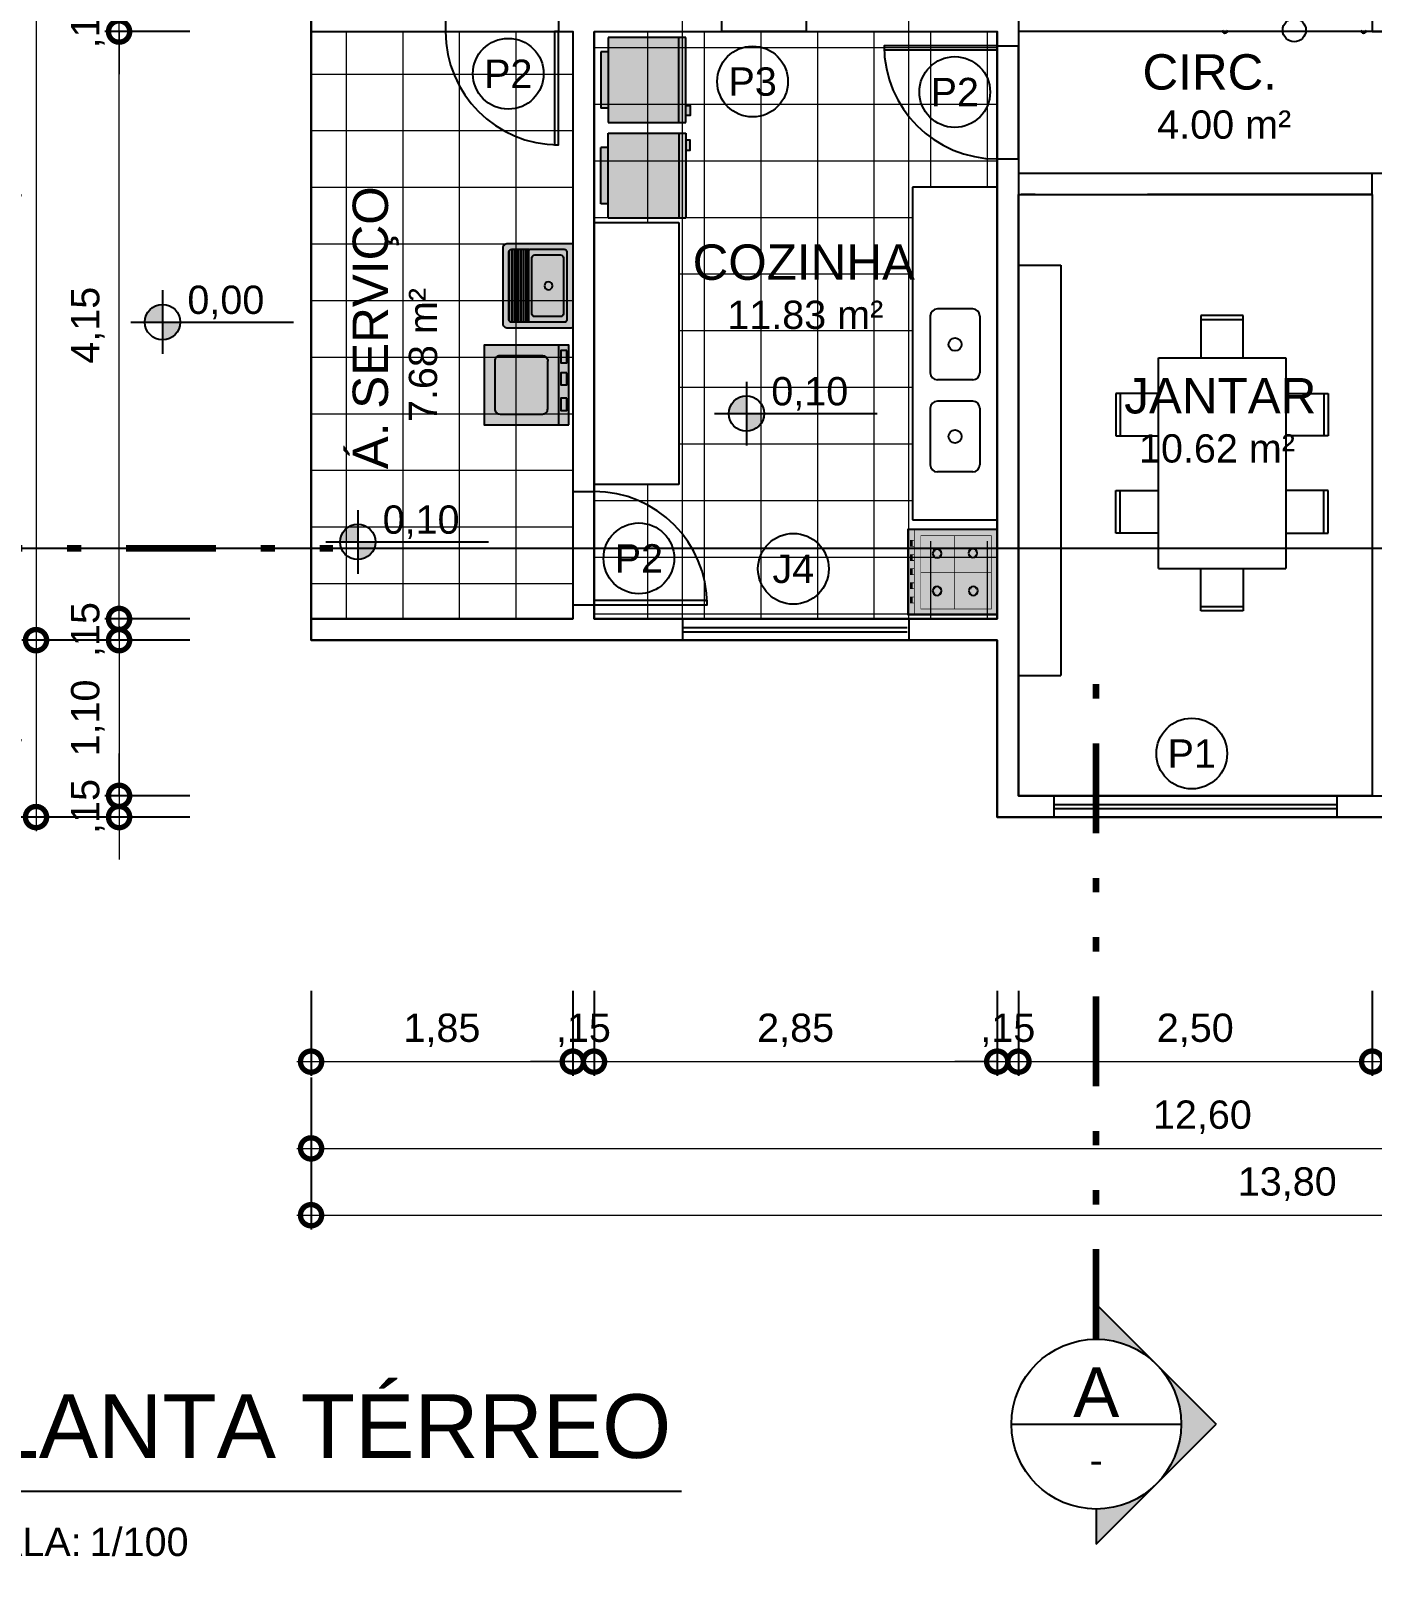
# Model space of a CAD drawing. Header units: metres. Extents: x 47728 to 47950, y 23373 to 23541.
# Drawn here: x 47823.64 to 47833.12, y 23415.6 to 23426.52 of the extents above; entities that cross this region are included whole.
import ezdxf
from ezdxf.enums import TextEntityAlignment as Align

# ---------------------------------------------------------------- set-up
doc = ezdxf.new("R2010")
doc.units = ezdxf.units.M
doc.header["$LTSCALE"] = 0.25
doc.header["$PDMODE"] = 96
doc.linetypes.add('DASHDOT2', pattern=[12.7, 6.35, -3.175, 0, -3.175])
doc.linetypes.add('DIVIDEX2', pattern=[63.5, 25.4, -12.7, 0, -12.7, 0, -12.7])
doc.layers.add('ARQ_0', color=7, linetype='Continuous', true_color=0xff7400, plot=False)
doc.layers.add('ARQ_0_AREAS', color=7, linetype='Continuous', true_color=0x5a1694, plot=False)
for name, color, linetype in [('ARQ_ALV CT', 4, 'Continuous'), ('ARQ_ESQ CT', 30, 'Continuous'), ('ARQ_GRADIL', 2, 'Continuous'), ('ARQ_MOB 01', 1, 'Continuous'), ('ARQ_MOB 02', 2, 'Continuous'), ('ARQ_PISO 01', 1, 'Continuous'), ('ARQ_PROJ SUP', 1, 'DASHDOT2'), ('ARQ_SAN 01', 1, 'Continuous'), ('ARQ_SAN 02', 2, 'Continuous'), ('ARQ_SIMB 01', 1, 'Continuous'), ('ARQ_TXT 01', 1, 'Continuous'), ('SIMB_01', 1, 'Continuous'), ('SIMB_02', 2, 'Continuous'), ('SIMB_PREENCHIMENTO', 253, 'Continuous'), ('SIMB_TXT', 1, 'Continuous')]:
    doc.layers.add(name, color=color, linetype=linetype)
doc.layers.add('ARQ_CINZA 03', color=252, linetype='Continuous', lineweight=9)
doc.layers.add('SIMB_LCT', color=252, linetype='DIVIDEX2', lineweight=100)
doc.layers.add('ARQ_COTA_AZUL', color=5, linetype='Continuous', lineweight=20, true_color=0x0000ff)
doc.styles.add('Annot_2.0mm', font='arial.ttf', dxfattribs={"height": 2})
doc.styles.add('Annot_2.5mm', font='arial.ttf', dxfattribs={"height": 2.5})
doc.styles.add('cota', font='arial.ttf')
doc.styles.add('SIMB', font='arial.ttf')
doc.dimstyles.new('Info 01 - annot', dxfattribs={"dimtxt": 2, "dimasz": 3, "dimexe": 1, "dimexo": 1, "dimgap": 1, "dimtad": 1, "dimzin": 4, "dimtxsty": 'cota', "dimblk": 'DOTSMALL', "dimcen": 2, "dimdle": 1, "dimclrd": 256, "dimclre": 256, "dimclrt": 1, "dimazin": 2, "dimtfac": 0.09, "dimtix": 1, "dimtmove": 2, "dimatfit": 2, "dimfxl": 5, "dimfxlon": 1, "dimtolj": 1, "dimtzin": 4, "dimlwd": -1, "dimarcsym": 1})

# ---------------------------------------------------------------- blocks, each defined once
blk = doc.blocks.new('nivel_PB_A_D')
at = {"layer": 'SIMB_PREENCHIMENTO', "transparency": 33554587}
h = blk.add_hatch(color=256, dxfattribs=at)
h.dxf.hatch_style = 1
h.paths.add_polyline_path([(0, 1.25, 0.414214), (-1.25, 0), (0, 0)])
h.paths.add_polyline_path([(1.25, 0), (0, 0), (0, -1.25, 0.414214)])
at = {"layer": 'SIMB_01'}
for p, q in [((0, 2.25), (0, -2.25)), ((-2.25, 0), (9.25, 0))]:
    blk.add_line(p, q, dxfattribs=at)
blk.add_circle((0, 0), 1.25, dxfattribs=at)
at = {"layer": 'SIMB_TXT', "style": 'SIMB'}
blk.add_attdef('00,00', (1.76, 0.58), '', height=2, dxfattribs=at)
blk = doc.blocks.new('*U31')
at = {"layer": 'SIMB_PREENCHIMENTO', "transparency": 33554587}
h = blk.add_hatch(color=256, dxfattribs=at)
h.dxf.hatch_style = 1
h.paths.add_polyline_path([(0, 8.48), (-4.15, 4.33, -0.401827), (4.15, 4.33)])
h = blk.add_hatch(color=256, dxfattribs=at)
h.dxf.hatch_style = 1
h.paths.add_polyline_path([(-4.33, 4.15), (-8.48, 0), (-6, 0, -0.193399)])
h = blk.add_hatch(color=256, dxfattribs=at)
h.dxf.hatch_style = 1
h.paths.add_polyline_path([(4.33, 4.15, -0.193399), (6, 0), (8.48, 0)])
at = {"layer": 'SIMB_01'}
for p, q in [((-8.48, 0), (0, 8.48)), ((8.48, 0), (0, 8.48)), ((-6, 0), (-8.48, 0)), ((-6, 0), (6, 0)), ((6, 0), (8.48, 0))]:
    blk.add_line(p, q, dxfattribs=at)
blk.add_circle((0, 0), 6, dxfattribs=at)
at = {"layer": 'SIMB_LCT'}
blk.add_line((6, 0), (38.48, 0), dxfattribs=at)
at = {"layer": 'SIMB_TXT', "style": 'SIMB'}
for tag, height, p in [('000', 3.5, (0, 2.25)), ('999', 2, (0, -2.53))]:
    blk.add_attdef(tag, text='', height=height, dxfattribs=at).set_placement(p, align=Align.MIDDLE_CENTER)
blk = doc.blocks.new('*U71')
at = {"layer": 'SIMB_PREENCHIMENTO', "transparency": 33554587}
h = blk.add_hatch(color=256, dxfattribs=at)
h.dxf.hatch_style = 1
h.paths.add_polyline_path([(0, 8.48), (-4.15, 4.33, -0.401827), (4.15, 4.33)])
h = blk.add_hatch(color=256, dxfattribs=at)
h.dxf.hatch_style = 1
h.paths.add_polyline_path([(-4.33, 4.15), (-8.48, 0), (-6, 0, -0.193399)])
h = blk.add_hatch(color=256, dxfattribs=at)
h.dxf.hatch_style = 1
h.paths.add_polyline_path([(4.33, 4.15, -0.193399), (6, 0), (8.48, 0)])
at = {"layer": 'SIMB_01'}
for p, q in [((-8.48, 0), (0, 8.48)), ((8.48, 0), (0, 8.48)), ((0, -6), (0, 6)), ((-6, 0), (-8.48, 0)), ((6, 0), (8.48, 0))]:
    blk.add_line(p, q, dxfattribs=at)
blk.add_circle((0, 0), 6, dxfattribs=at)
at = {"layer": 'SIMB_LCT'}
blk.add_line((-6, 0), (-54.48, 0), dxfattribs=at)
at = {"layer": 'SIMB_TXT', "style": 'SIMB'}
for tag, height, p in [('000', 3.5, (-2.25, 0)), ('999', 2, (2.53, 0))]:
    blk.add_attdef(tag, text='', height=height, rotation=90, dxfattribs=at).set_placement(p, align=Align.MIDDLE_CENTER)
blk = doc.blocks.new('_DotSmall')
at = {"color": 0, "linetype": 'ByBlock', "const_width": 0.5}
blk.add_lwpolyline([(-0.0625, 0, 1), (0.0625, 0, 1)], format="xyb", close=True, dxfattribs=at)
blk = doc.blocks.new('*D373')
at = {"layer": 'ARQ_COTA_AZUL', "transparency": 16777216}
blk.add_line((47824.262, 23422.313), (47824.262, 23421.013), dxfattribs=at)
at = {"layer": 'ARQ_COTA_AZUL', "lineweight": -2, "transparency": 16777216}
for p, q in [((47824.762, 23422.213), (47824.162, 23422.213)), ((47824.762, 23421.113), (47824.162, 23421.113))]:
    blk.add_line(p, q, dxfattribs=at)
at = {"layer": 'Defpoints', "color": 0, "transparency": 16777216}
for p in [(47825.619, 23422.213), (47824.262, 23421.113), (47830.619, 23421.113)]:
    blk.add_point(p, dxfattribs=at)
at = {"layer": 'ARQ_COTA_AZUL', "transparency": 16777216, "xscale": 0.3, "yscale": 0.3, "zscale": 0.3}
for p, rotation in [((47824.262, 23422.213), 90), ((47824.262, 23421.113), 270)]:
    blk.add_blockref('_DotSmall', p, dxfattribs=dict(at, rotation=rotation))
at = {"layer": 'ARQ_COTA_AZUL', "color": 1, "transparency": 16777216, "insert": (47824.041, 23421.663), "char_height": 0.2, "attachment_point": 5, "rotation": 90, "style": 'cota'}
blk.add_mtext('\\A1;1,10', dxfattribs=at)
blk = doc.blocks.new('*D375')
at = {"layer": 'ARQ_COTA_AZUL', "transparency": 16777216}
blk.add_line((47823.675, 23428.763), (47823.675, 23422.113), dxfattribs=at)
at = {"layer": 'ARQ_COTA_AZUL', "lineweight": -2, "transparency": 16777216}
for p, q in [((47824.175, 23428.663), (47823.575, 23428.663)), ((47824.175, 23422.213), (47823.575, 23422.213))]:
    blk.add_line(p, q, dxfattribs=at)
at = {"layer": 'Defpoints', "color": 0, "transparency": 16777216}
for p in [(47825.619, 23428.663), (47823.675, 23422.213), (47830.469, 23422.213)]:
    blk.add_point(p, dxfattribs=at)
at = {"layer": 'ARQ_COTA_AZUL', "transparency": 16777216, "xscale": 0.3, "yscale": 0.3, "zscale": 0.3}
for p, rotation in [((47823.675, 23428.663), 90), ((47823.675, 23422.213), 270)]:
    blk.add_blockref('_DotSmall', p, dxfattribs=dict(at, rotation=rotation))
at = {"layer": 'ARQ_COTA_AZUL', "color": 1, "transparency": 16777216, "insert": (47823.455, 23425.438), "char_height": 0.2, "attachment_point": 5, "rotation": 90, "style": 'cota'}
blk.add_mtext('\\A1;6,45', dxfattribs=at)
blk = doc.blocks.new('*U19')
at = {"layer": 'SIMB_02'}
blk.add_line((6, 0), (63.13, 0), dxfattribs=at)
blk.add_circle((0, 0), 6, dxfattribs=at)
at = {"layer": 'SIMB_TXT', "style": 'SIMB'}
blk.add_text('ESCALA:', height=2, dxfattribs=at).set_placement((8.94, -4.58))
blk.add_attdef('TITULO_DO_DESENHO', text='', height=4.5, dxfattribs=at).set_placement((10.02, 1), align=Align.BOTTOM_LEFT)
blk.add_attdef('NUM', text='', height=4.5, dxfattribs=at).set_placement((0, 0), align=Align.MIDDLE_CENTER)
blk.add_attdef('ESCALA', (21.3, -4.58), '', height=2, dxfattribs=at)
blk = doc.blocks.new('GEL60')
at = {"true_color": 0xffffff}
h = blk.add_hatch(color=7, dxfattribs=at)
h.dxf.hatch_style = 1
h.paths.add_polyline_path([(0.6, 0.55), (0.55, 0.55), (0.55, 0.58), (0.48, 0.58), (0.48, 0.55), (0, 0.55), (0, 0), (0.1, 0), (0.1, -0.05), (0.5, -0.05), (0.5, 0), (0.6, 0)])
at = {"layer": 'ARQ_MOB 02'}
for p, q in [((0, 0.55), (0, 0)), ((0.6, 0.55), (0, 0.55)), ((0.6, 0), (0.6, 0.55)), ((0.6, 0.5), (0, 0.5)), ((0, 0), (0.6, 0)), ((0.1, 0), (0.1, -0.05)), ((0.5, 0), (0.5, -0.05)), ((0.1, -0.05), (0.5, -0.05))]:
    blk.add_line(p, q, dxfattribs=at)
blk.add_lwpolyline([(0.55, 0.55), (0.48, 0.55), (0.48, 0.58), (0.55, 0.58)], close=True, dxfattribs=at)
blk = doc.blocks.new('DUASX60')
blk.add_blockref('GEL60', (0.059, 0.071))
at = {"xscale": -1}
blk.add_blockref('GEL60', (1.335, 0.071), dxfattribs=at)
blk = doc.blocks.new('M6')
for p, q in [((-1.2375, 0), (-1.2375, 0.3)), ((-1.2375, 0.3), (-0.9375, 0.3)), ((-1.2375, 0.27), (-0.9375, 0.27)), ((-0.9375, 0.3), (-0.9375, 0)), ((-0.55, 0.3), (-0.55, 0)), ((-0.25, 0.3), (-0.55, 0.3)), ((-0.25, 0.27), (-0.55, 0.27)), ((-0.25, 0), (-0.25, 0.3)), ((0, 0), (-1.4875, 0)), ((-1.4875, -0.9), (-1.4875, 0)), ((0, -0.9), (0, 0)), ((-1.4875, -0.3), (-1.7875, -0.3)), ((-1.7875, -0.3), (-1.7875, -0.6)), ((-1.7575, -0.3), (-1.7575, -0.6)), ((0, -0.3), (0.3, -0.3)), ((0.27, -0.3), (0.27, -0.6)), ((0.3, -0.3), (0.3, -0.6)), ((-1.7875, -0.6), (-1.4875, -0.6)), ((0.3, -0.6), (0, -0.6)), ((-1.4875, -0.9), (0, -0.9)), ((-1.2375, -0.9), (-1.2375, -1.2)), ((-0.9375, -1.2), (-0.9375, -0.9)), ((-0.55, -1.2), (-0.55, -0.9)), ((-0.25, -0.9), (-0.25, -1.2)), ((-1.2375, -1.17), (-0.9375, -1.17)), ((-1.2375, -1.2), (-0.9375, -1.2)), ((-0.25, -1.17), (-0.55, -1.17)), ((-0.25, -1.2), (-0.55, -1.2))]:
    blk.add_line(p, q)
blk = doc.blocks.new('PIA')
at = {"layer": 'ARQ_MOB 01'}
for p, q in [((-0.05, 0.25), (-0.3, 0.25)), ((-0.35, 0.2), (-0.35, -0.2)), ((0, 0.2), (0, -0.2)), ((-0.05, -0.25), (-0.3, -0.25))]:
    blk.add_line(p, q, dxfattribs=at)
blk.add_circle((-0.175, 0), 0.0461, dxfattribs=at)
for centre, start, end in [((-0.3, 0.2), 90, 180), ((-0.05, 0.2), 0, 90), ((-0.3, -0.2), 180, 270), ((-0.05, -0.2), 270, 0)]:
    blk.add_arc(centre, 0.05, start, end, dxfattribs=at)
blk = doc.blocks.new('fogão_01')
at = {"true_color": 0xffffff}
h = blk.add_hatch(color=7, dxfattribs=at)
h.dxf.hatch_style = 1
h.paths.add_polyline_path([(0, -0.3), (-0.632, -0.3), (-0.632, 0.3), (0, 0.3)])
blk.add_lwpolyline([(0, -0.3), (-0.632, -0.3), (-0.632, 0.3), (0, 0.3)], close=True)
for points, const_width in [([(-0.585, 0.218), (-0.615, 0.218), (-0.615, 0.176), (-0.585, 0.176)], 0.005), ([(-0.585, -0.3), (-0.585, 0.3)], 0.005), ([(-0.542, 0.261), (-0.041, 0.261), (-0.041, -0.257), (-0.54, -0.257), (-0.54, 0.261)], 0.0045), ([(-0.3, 0.261), (-0.3, -0.257)], 0.0045), ([(-0.585, 0.118), (-0.615, 0.118), (-0.615, 0.076), (-0.585, 0.076)], 0.005), ([(-0.439, 0.146), (-0.453, 0.161)], 0.0045), ([(-0.438, 0.12), (-0.453, 0.105)], 0.0045), ([(-0.412, 0.147), (-0.397, 0.161)], 0.0045), ([(-0.412, 0.12), (-0.397, 0.105)], 0.0045), ([(-0.183, 0.146), (-0.197, 0.161)], 0.0045), ([(-0.182, 0.12), (-0.197, 0.105)], 0.0045), ([(-0.156, 0.147), (-0.141, 0.161)], 0.0045), ([(-0.155, 0.12), (-0.141, 0.105)], 0.0045), ([(-0.585, 0.018), (-0.615, 0.018), (-0.615, -0.024), (-0.585, -0.024)], 0.005), ([(-0.54, 0.002), (-0.044, 0.002)], 0.0045), ([(-0.585, -0.082), (-0.615, -0.082), (-0.615, -0.124), (-0.585, -0.124)], 0.005), ([(-0.439, -0.118), (-0.453, -0.104)], 0.0045), ([(-0.412, -0.118), (-0.397, -0.103)], 0.0045), ([(-0.185, -0.121), (-0.2, -0.106)], 0.0045), ([(-0.158, -0.121), (-0.144, -0.106)], 0.0045), ([(-0.585, -0.182), (-0.615, -0.182), (-0.615, -0.224), (-0.585, -0.224)], 0.005), ([(-0.438, -0.145), (-0.453, -0.16)], 0.0045), ([(-0.412, -0.145), (-0.397, -0.159)], 0.0045), ([(-0.185, -0.148), (-0.199, -0.162)], 0.0045), ([(-0.158, -0.147), (-0.144, -0.162)], 0.0045)]:
    blk.add_lwpolyline(points, dxfattribs=dict(const_width=const_width))
for points in [[(-0.603, 0.215), (-0.603, 0.176)], [(-0.603, 0.115), (-0.603, 0.076)], [(-0.603, 0.015), (-0.603, -0.024)], [(-0.603, -0.085), (-0.603, -0.124)], [(-0.603, -0.185), (-0.603, -0.224)]]:
    blk.add_lwpolyline(points)
for centre in [(-0.425, 0.133), (-0.169, 0.133), (-0.425, -0.131), (-0.172, -0.134)]:
    blk.add_circle(centre, 0.0314)
blk = doc.blocks.new('maq. lavar_02')
at = {"true_color": 0xffffff}
h = blk.add_hatch(color=7, dxfattribs=at)
h.dxf.hatch_style = 1
h.paths.add_polyline_path([(0.75, 0), (0, 0), (0, 0.8), (0.75, 0.8)])
for points in [[(0.75, 0), (0, 0), (0, 0.8), (0.75, 0.8), (0.75, 0)], [(0, 0.1), (0.75, 0.1)]]:
    blk.add_lwpolyline(points)
blk.add_lwpolyline([(0.1, 0.245), (0.1, 0.65, -0.414214), (0.15, 0.7), (0.6, 0.7, -0.414214), (0.65, 0.65), (0.65, 0.25, -0.414214), (0.6, 0.2), (0.147, 0.2)], format="xyb")
for points in [[(0.052, 0.02), (0.052, 0.078), (0.167, 0.078), (0.167, 0.02)], [(0.26, 0.02), (0.26, 0.078), (0.376, 0.078), (0.376, 0.02)], [(0.5, 0.02), (0.5, 0.078), (0.615, 0.078), (0.615, 0.02)]]:
    blk.add_lwpolyline(points, close=True)
blk.add_arc((0.15, 0.25), 0.05, 173.8325, 273.1265)
blk = doc.blocks.new('tanque_05')
at = {"true_color": 0xffffff}
h = blk.add_hatch(color=7, dxfattribs=at)
h.dxf.hatch_style = 1
edge = h.paths.add_edge_path()
edge.add_line((-0.269, -0.492), (0.269, -0.492))
edge.add_arc((0.269, -0.461), 0.0304, 270, 360)
edge.add_line((0.299, -0.461), (0.299, -0.01))
edge.add_arc((0.289, -0.01), 0.0101, 0, 90)
edge.add_line((0.289, 0), (-0.289, 0))
edge.add_arc((-0.289, -0.01), 0.0101, 90, 180)
edge.add_line((-0.299, -0.01), (-0.299, -0.461))
edge.add_arc((-0.269, -0.461), 0.0304, 180, 270)
for p, q in [((-0.258, -0.325), (0.258, -0.325)), ((0.258, -0.331), (-0.258, -0.331)), ((-0.258, -0.345), (0.258, -0.345)), ((0.258, -0.351), (-0.258, -0.351)), ((-0.258, -0.365), (0.258, -0.365)), ((0.258, -0.372), (-0.258, -0.372)), ((-0.258, -0.386), (0.258, -0.386)), ((0.258, -0.392), (-0.258, -0.392)), ((-0.258, -0.406), (0.258, -0.406)), ((0.258, -0.412), (-0.258, -0.412)), ((-0.258, -0.426), (0.258, -0.426)), ((-0.251, -0.447), (0.251, -0.447))]:
    blk.add_line(p, q)
for points in [[(-0.269, -0.492), (0.269, -0.492, 0.414214), (0.299, -0.461), (0.299, -0.01, 0.414214), (0.289, 0), (-0.289, 0, 0.414214), (-0.299, -0.01), (-0.299, -0.461, 0.414214)], [(-0.198, -0.289), (0.198, -0.289, 0.414214), (0.218, -0.269), (0.218, -0.086, 0.414214), (0.198, -0.066), (-0.198, -0.066, 0.414214), (-0.218, -0.086), (-0.218, -0.269, 0.414214)]]:
    blk.add_lwpolyline(points, format="xyb", close=True)
for points in [[(0.258, -0.281), (0.258, -0.061, 0.414214), (0.238, -0.041), (-0.238, -0.041, 0.414214), (-0.258, -0.061), (-0.258, -0.281)], [(-0.258, -0.282), (-0.258, -0.301, 0.414214), (-0.248, -0.311), (-0.236, -0.311), (0.234, -0.311), (0.248, -0.311, 0.414214), (0.258, -0.301), (0.258, -0.282)], [(-0.258, -0.309), (-0.258, -0.431, 0.414214), (-0.238, -0.451), (0.238, -0.451, 0.414214), (0.258, -0.431), (0.258, -0.309, 0.414214)]]:
    blk.add_lwpolyline(points, format="xyb")
blk.add_lwpolyline([(0.258, -0.432), (-0.258, -0.432)])
blk.add_circle((0, -0.172), 0.0284)
blk = doc.blocks.new('*D361')
at = {"layer": 'ARQ_COTA_AZUL', "lineweight": -2, "transparency": 16777216}
for p, q in [((47824.762, 23426.513), (47824.162, 23426.513)), ((47824.762, 23422.363), (47824.162, 23422.363))]:
    blk.add_line(p, q, dxfattribs=at)
at = {"layer": 'ARQ_COTA_AZUL', "transparency": 16777216}
blk.add_line((47824.262, 23422.263), (47824.262, 23426.613), dxfattribs=at)
at = {"layer": 'Defpoints', "color": 0, "transparency": 16777216}
for p in [(47824.262, 23426.513), (47825.619, 23426.513), (47825.619, 23422.363)]:
    blk.add_point(p, dxfattribs=at)
at = {"layer": 'ARQ_COTA_AZUL', "transparency": 16777216, "xscale": 0.3, "yscale": 0.3, "zscale": 0.3}
for p, rotation in [((47824.262, 23426.513), 90), ((47824.262, 23422.363), 270)]:
    blk.add_blockref('_DotSmall', p, dxfattribs=dict(at, rotation=rotation))
at = {"layer": 'ARQ_COTA_AZUL', "color": 1, "transparency": 16777216, "insert": (47824.041, 23424.438), "char_height": 0.2, "attachment_point": 5, "rotation": 90, "style": 'cota'}
blk.add_mtext('\\A1;4,15', dxfattribs=at)
blk = doc.blocks.new('*D363')
at = {"layer": 'ARQ_COTA_AZUL', "transparency": 16777216}
for p, q in [((47824.262, 23426.663), (47824.262, 23426.963)), ((47824.262, 23426.513), (47824.262, 23426.663)), ((47824.262, 23426.513), (47824.262, 23426.213))]:
    blk.add_line(p, q, dxfattribs=at)
at = {"layer": 'ARQ_COTA_AZUL', "lineweight": -2, "transparency": 16777216}
for p, q in [((47824.762, 23426.663), (47824.162, 23426.663)), ((47824.762, 23426.513), (47824.162, 23426.513))]:
    blk.add_line(p, q, dxfattribs=at)
at = {"layer": 'Defpoints', "color": 0, "transparency": 16777216}
for p in [(47824.262, 23426.663), (47825.769, 23426.663), (47825.619, 23426.513)]:
    blk.add_point(p, dxfattribs=at)
at = {"layer": 'ARQ_COTA_AZUL', "transparency": 16777216, "xscale": 0.3, "yscale": 0.3, "zscale": 0.3}
for p, rotation in [((47824.262, 23426.663), 270), ((47824.262, 23426.513), 90)]:
    blk.add_blockref('_DotSmall', p, dxfattribs=dict(at, rotation=rotation))
at = {"layer": 'ARQ_COTA_AZUL', "color": 1, "transparency": 16777216, "insert": (47824.041, 23426.588), "char_height": 0.2, "attachment_point": 5, "rotation": 90, "style": 'cota'}
blk.add_mtext('\\A1;,15', dxfattribs=at)
blk = doc.blocks.new('*D365')
at = {"layer": 'ARQ_COTA_AZUL', "lineweight": -2, "transparency": 16777216}
for p, q in [((47825.619, 23419.735), (47825.619, 23419.135)), ((47827.469, 23419.735), (47827.469, 23419.135))]:
    blk.add_line(p, q, dxfattribs=at)
at = {"layer": 'ARQ_COTA_AZUL', "transparency": 16777216}
blk.add_line((47825.519, 23419.235), (47827.569, 23419.235), dxfattribs=at)
at = {"layer": 'Defpoints', "color": 0, "transparency": 16777216}
for p in [(47827.469, 23422.363), (47825.619, 23422.213), (47827.469, 23419.235)]:
    blk.add_point(p, dxfattribs=at)
at = {"layer": 'ARQ_COTA_AZUL', "transparency": 16777216, "xscale": 0.3, "yscale": 0.3, "zscale": 0.3, "rotation": 180}
blk.add_blockref('_DotSmall', (47825.619, 23419.235), dxfattribs=at)
at = {"layer": 'ARQ_COTA_AZUL', "transparency": 16777216, "xscale": 0.3, "yscale": 0.3, "zscale": 0.3}
blk.add_blockref('_DotSmall', (47827.469, 23419.235), dxfattribs=at)
at = {"layer": 'ARQ_COTA_AZUL', "color": 1, "transparency": 16777216, "insert": (47826.544, 23419.456), "char_height": 0.2, "attachment_point": 5, "style": 'cota'}
blk.add_mtext('\\A1;1,85', dxfattribs=at)
blk = doc.blocks.new('*D367')
at = {"layer": 'ARQ_COTA_AZUL', "lineweight": -2, "transparency": 16777216}
for p, q in [((47827.469, 23419.735), (47827.469, 23419.135)), ((47827.619, 23419.735), (47827.619, 23419.135))]:
    blk.add_line(p, q, dxfattribs=at)
at = {"layer": 'ARQ_COTA_AZUL', "transparency": 16777216}
for p, q in [((47827.469, 23419.235), (47827.169, 23419.235)), ((47827.469, 23419.235), (47827.619, 23419.235)), ((47827.619, 23419.235), (47827.919, 23419.235))]:
    blk.add_line(p, q, dxfattribs=at)
at = {"layer": 'Defpoints', "color": 0, "transparency": 16777216}
for p in [(47827.469, 23422.363), (47827.619, 23422.363), (47827.619, 23419.235)]:
    blk.add_point(p, dxfattribs=at)
at = {"layer": 'ARQ_COTA_AZUL', "transparency": 16777216, "xscale": 0.3, "yscale": 0.3, "zscale": 0.3}
blk.add_blockref('_DotSmall', (47827.469, 23419.235), dxfattribs=at)
at = {"layer": 'ARQ_COTA_AZUL', "transparency": 16777216, "xscale": 0.3, "yscale": 0.3, "zscale": 0.3, "rotation": 180}
blk.add_blockref('_DotSmall', (47827.619, 23419.235), dxfattribs=at)
at = {"layer": 'ARQ_COTA_AZUL', "color": 1, "transparency": 16777216, "insert": (47827.544, 23419.456), "char_height": 0.2, "attachment_point": 5, "style": 'cota'}
blk.add_mtext('\\A1;,15', dxfattribs=at)
blk = doc.blocks.new('*D369')
at = {"layer": 'ARQ_COTA_AZUL', "lineweight": -2, "transparency": 16777216}
for p, q in [((47827.619, 23419.735), (47827.619, 23419.135)), ((47830.469, 23419.735), (47830.469, 23419.135))]:
    blk.add_line(p, q, dxfattribs=at)
at = {"layer": 'ARQ_COTA_AZUL', "transparency": 16777216}
blk.add_line((47827.519, 23419.235), (47830.569, 23419.235), dxfattribs=at)
at = {"layer": 'Defpoints', "color": 0, "transparency": 16777216}
for p in [(47827.619, 23422.363), (47830.469, 23422.363), (47830.469, 23419.235)]:
    blk.add_point(p, dxfattribs=at)
at = {"layer": 'ARQ_COTA_AZUL', "transparency": 16777216, "xscale": 0.3, "yscale": 0.3, "zscale": 0.3, "rotation": 180}
blk.add_blockref('_DotSmall', (47827.619, 23419.235), dxfattribs=at)
at = {"layer": 'ARQ_COTA_AZUL', "transparency": 16777216, "xscale": 0.3, "yscale": 0.3, "zscale": 0.3}
blk.add_blockref('_DotSmall', (47830.469, 23419.235), dxfattribs=at)
at = {"layer": 'ARQ_COTA_AZUL', "color": 1, "transparency": 16777216, "insert": (47829.044, 23419.456), "char_height": 0.2, "attachment_point": 5, "style": 'cota'}
blk.add_mtext('\\A1;2,85', dxfattribs=at)
blk = doc.blocks.new('*D371')
at = {"layer": 'ARQ_COTA_AZUL', "lineweight": -2, "transparency": 16777216}
for p, q in [((47830.469, 23419.735), (47830.469, 23419.135)), ((47830.619, 23419.735), (47830.619, 23419.135))]:
    blk.add_line(p, q, dxfattribs=at)
at = {"layer": 'ARQ_COTA_AZUL', "transparency": 16777216}
for p, q in [((47830.469, 23419.235), (47830.169, 23419.235)), ((47830.469, 23419.235), (47830.619, 23419.235)), ((47830.619, 23419.235), (47830.919, 23419.235))]:
    blk.add_line(p, q, dxfattribs=at)
at = {"layer": 'Defpoints', "color": 0, "transparency": 16777216}
for p in [(47830.469, 23422.363), (47830.619, 23421.113), (47830.619, 23419.235)]:
    blk.add_point(p, dxfattribs=at)
at = {"layer": 'ARQ_COTA_AZUL', "transparency": 16777216, "xscale": 0.3, "yscale": 0.3, "zscale": 0.3}
blk.add_blockref('_DotSmall', (47830.469, 23419.235), dxfattribs=at)
at = {"layer": 'ARQ_COTA_AZUL', "transparency": 16777216, "xscale": 0.3, "yscale": 0.3, "zscale": 0.3, "rotation": 180}
blk.add_blockref('_DotSmall', (47830.619, 23419.235), dxfattribs=at)
at = {"layer": 'ARQ_COTA_AZUL', "color": 1, "transparency": 16777216, "insert": (47830.544, 23419.456), "char_height": 0.2, "attachment_point": 5, "style": 'cota'}
blk.add_mtext('\\A1;,15', dxfattribs=at)
blk = doc.blocks.new('*D319')
at = {"layer": 'ARQ_COTA_AZUL', "lineweight": -2, "transparency": 16777216}
for p, q in [((47830.619, 23419.735), (47830.619, 23419.135)), ((47833.119, 23419.735), (47833.119, 23419.135))]:
    blk.add_line(p, q, dxfattribs=at)
at = {"layer": 'ARQ_COTA_AZUL', "transparency": 16777216}
blk.add_line((47830.519, 23419.235), (47833.219, 23419.235), dxfattribs=at)
at = {"layer": 'Defpoints', "color": 0, "transparency": 16777216}
for p in [(47830.619, 23421.113), (47833.119, 23421.113), (47833.119, 23419.235)]:
    blk.add_point(p, dxfattribs=at)
at = {"layer": 'ARQ_COTA_AZUL', "transparency": 16777216, "xscale": 0.3, "yscale": 0.3, "zscale": 0.3, "rotation": 180}
blk.add_blockref('_DotSmall', (47830.619, 23419.235), dxfattribs=at)
at = {"layer": 'ARQ_COTA_AZUL', "transparency": 16777216, "xscale": 0.3, "yscale": 0.3, "zscale": 0.3}
blk.add_blockref('_DotSmall', (47833.119, 23419.235), dxfattribs=at)
at = {"layer": 'ARQ_COTA_AZUL', "color": 1, "transparency": 16777216, "insert": (47831.869, 23419.456), "char_height": 0.2, "attachment_point": 5, "style": 'cota'}
blk.add_mtext('\\A1;2,50', dxfattribs=at)
blk = doc.blocks.new('*D321')
at = {"layer": 'ARQ_COTA_AZUL', "lineweight": -2, "transparency": 16777216}
for p, q in [((47833.119, 23419.735), (47833.119, 23419.135)), ((47838.069, 23419.735), (47838.069, 23419.135))]:
    blk.add_line(p, q, dxfattribs=at)
at = {"layer": 'ARQ_COTA_AZUL', "transparency": 16777216}
blk.add_line((47833.019, 23419.235), (47838.169, 23419.235), dxfattribs=at)
at = {"layer": 'Defpoints', "color": 0, "transparency": 16777216}
for p in [(47833.119, 23421.113), (47838.069, 23421.113), (47838.069, 23419.235)]:
    blk.add_point(p, dxfattribs=at)
at = {"layer": 'ARQ_COTA_AZUL', "transparency": 16777216, "xscale": 0.3, "yscale": 0.3, "zscale": 0.3, "rotation": 180}
blk.add_blockref('_DotSmall', (47833.119, 23419.235), dxfattribs=at)
at = {"layer": 'ARQ_COTA_AZUL', "transparency": 16777216, "xscale": 0.3, "yscale": 0.3, "zscale": 0.3}
blk.add_blockref('_DotSmall', (47838.069, 23419.235), dxfattribs=at)
at = {"layer": 'ARQ_COTA_AZUL', "color": 1, "transparency": 16777216, "insert": (47835.594, 23419.456), "char_height": 0.2, "attachment_point": 5, "style": 'cota'}
blk.add_mtext('\\A1;4,95', dxfattribs=at)
blk = doc.blocks.new('*D397')
at = {"layer": 'ARQ_COTA_AZUL', "lineweight": -2, "transparency": 16777216}
for p, q in [((47825.619, 23419.122), (47825.619, 23418.522)), ((47838.219, 23419.122), (47838.219, 23418.522))]:
    blk.add_line(p, q, dxfattribs=at)
at = {"layer": 'ARQ_COTA_AZUL', "transparency": 16777216}
blk.add_line((47825.519, 23418.622), (47838.319, 23418.622), dxfattribs=at)
at = {"layer": 'Defpoints', "color": 0, "transparency": 16777216}
for p in [(47825.619, 23422.213), (47838.219, 23420.963), (47838.219, 23418.622)]:
    blk.add_point(p, dxfattribs=at)
at = {"layer": 'ARQ_COTA_AZUL', "transparency": 16777216, "xscale": 0.3, "yscale": 0.3, "zscale": 0.3, "rotation": 180}
blk.add_blockref('_DotSmall', (47825.619, 23418.622), dxfattribs=at)
at = {"layer": 'ARQ_COTA_AZUL', "transparency": 16777216, "xscale": 0.3, "yscale": 0.3, "zscale": 0.3}
blk.add_blockref('_DotSmall', (47838.219, 23418.622), dxfattribs=at)
at = {"layer": 'ARQ_COTA_AZUL', "color": 1, "transparency": 16777216, "insert": (47831.919, 23418.842), "char_height": 0.2, "attachment_point": 5, "style": 'cota'}
blk.add_mtext('\\A1;12,60', dxfattribs=at)
blk = doc.blocks.new('*D401')
at = {"layer": 'ARQ_COTA_AZUL', "lineweight": -2, "transparency": 16777216}
for p, q in [((47825.619, 23418.65), (47825.619, 23418.05)), ((47839.419, 23418.65), (47839.419, 23418.05))]:
    blk.add_line(p, q, dxfattribs=at)
at = {"layer": 'ARQ_COTA_AZUL', "transparency": 16777216}
blk.add_line((47825.519, 23418.15), (47839.519, 23418.15), dxfattribs=at)
at = {"layer": 'Defpoints', "color": 0, "transparency": 16777216}
for p in [(47825.619, 23422.213), (47839.419, 23420.963), (47839.419, 23418.15)]:
    blk.add_point(p, dxfattribs=at)
at = {"layer": 'ARQ_COTA_AZUL', "transparency": 16777216, "xscale": 0.3, "yscale": 0.3, "zscale": 0.3, "rotation": 180}
blk.add_blockref('_DotSmall', (47825.619, 23418.15), dxfattribs=at)
at = {"layer": 'ARQ_COTA_AZUL', "transparency": 16777216, "xscale": 0.3, "yscale": 0.3, "zscale": 0.3}
blk.add_blockref('_DotSmall', (47839.419, 23418.15), dxfattribs=at)
at = {"layer": 'ARQ_COTA_AZUL', "color": 1, "transparency": 16777216, "insert": (47832.519, 23418.37), "char_height": 0.2, "attachment_point": 5, "style": 'cota'}
blk.add_mtext('\\A1;13,80', dxfattribs=at)
blk = doc.blocks.new('*D409')
at = {"layer": 'ARQ_COTA_AZUL', "transparency": 16777216}
blk.add_line((47823.126, 23420.863), (47823.126, 23430.013), dxfattribs=at)
at = {"layer": 'ARQ_COTA_AZUL', "lineweight": -2, "transparency": 16777216}
for p, q in [((47823.626, 23429.913), (47823.026, 23429.913)), ((47823.626, 23420.963), (47823.026, 23420.963))]:
    blk.add_line(p, q, dxfattribs=at)
at = {"layer": 'Defpoints', "color": 0, "transparency": 16777216}
for p in [(47823.126, 23429.913), (47830.469, 23429.913), (47830.469, 23420.963)]:
    blk.add_point(p, dxfattribs=at)
at = {"layer": 'ARQ_COTA_AZUL', "transparency": 16777216, "xscale": 0.3, "yscale": 0.3, "zscale": 0.3}
for p, rotation in [((47823.126, 23429.913), 90), ((47823.126, 23420.963), 270)]:
    blk.add_blockref('_DotSmall', p, dxfattribs=dict(at, rotation=rotation))
at = {"layer": 'ARQ_COTA_AZUL', "color": 1, "transparency": 16777216, "insert": (47822.906, 23425.438), "char_height": 0.2, "attachment_point": 5, "rotation": 90, "style": 'cota'}
blk.add_mtext('\\A1;8,95', dxfattribs=at)
blk = doc.blocks.new('*U22')
at = {"layer": 'SIMB_02'}
blk.add_circle((0, 0), 2.5, dxfattribs=at)
at = {"layer": 'SIMB_TXT', "style": 'SIMB'}
blk.add_attdef('CDESQ', text='', height=2, dxfattribs=at).set_placement((0, 0), align=Align.MIDDLE_CENTER)
blk = doc.blocks.new('*D417')
at = {"layer": 'ARQ_COTA_AZUL', "transparency": 16777216}
for p, q in [((47824.262, 23422.363), (47824.262, 23422.663)), ((47824.262, 23422.213), (47824.262, 23422.363)), ((47824.262, 23422.213), (47824.262, 23421.913))]:
    blk.add_line(p, q, dxfattribs=at)
at = {"layer": 'ARQ_COTA_AZUL', "lineweight": -2, "transparency": 16777216}
for p, q in [((47824.762, 23422.363), (47824.162, 23422.363)), ((47824.762, 23422.213), (47824.162, 23422.213))]:
    blk.add_line(p, q, dxfattribs=at)
at = {"layer": 'Defpoints', "color": 0, "transparency": 16777216}
for p in [(47824.262, 23422.363), (47825.769, 23422.363), (47825.619, 23422.213)]:
    blk.add_point(p, dxfattribs=at)
at = {"layer": 'ARQ_COTA_AZUL', "transparency": 16777216, "xscale": 0.3, "yscale": 0.3, "zscale": 0.3}
for p, rotation in [((47824.262, 23422.363), 270), ((47824.262, 23422.213), 90)]:
    blk.add_blockref('_DotSmall', p, dxfattribs=dict(at, rotation=rotation))
at = {"layer": 'ARQ_COTA_AZUL', "color": 1, "transparency": 16777216, "insert": (47824.041, 23422.288), "char_height": 0.2, "attachment_point": 5, "rotation": 90, "style": 'cota'}
blk.add_mtext('\\A1;,15', dxfattribs=at)
blk = doc.blocks.new('*D419')
at = {"layer": 'ARQ_COTA_AZUL', "transparency": 16777216}
for p, q in [((47824.262, 23421.113), (47824.262, 23421.413)), ((47824.262, 23421.113), (47824.262, 23420.963)), ((47824.262, 23420.963), (47824.262, 23420.663))]:
    blk.add_line(p, q, dxfattribs=at)
at = {"layer": 'ARQ_COTA_AZUL', "lineweight": -2, "transparency": 16777216}
for p, q in [((47824.762, 23421.113), (47824.162, 23421.113)), ((47824.762, 23420.963), (47824.162, 23420.963))]:
    blk.add_line(p, q, dxfattribs=at)
at = {"layer": 'Defpoints', "color": 0, "transparency": 16777216}
for p in [(47830.619, 23421.113), (47824.262, 23420.963), (47830.469, 23420.963)]:
    blk.add_point(p, dxfattribs=at)
at = {"layer": 'ARQ_COTA_AZUL', "transparency": 16777216, "xscale": 0.3, "yscale": 0.3, "zscale": 0.3}
for p, rotation in [((47824.262, 23421.113), 270), ((47824.262, 23420.963), 90)]:
    blk.add_blockref('_DotSmall', p, dxfattribs=dict(at, rotation=rotation))
at = {"layer": 'ARQ_COTA_AZUL', "color": 1, "transparency": 16777216, "insert": (47824.041, 23421.038), "char_height": 0.2, "attachment_point": 5, "rotation": 90, "style": 'cota'}
blk.add_mtext('\\A1;,15', dxfattribs=at)
blk = doc.blocks.new('*D421')
at = {"layer": 'ARQ_COTA_AZUL', "transparency": 16777216}
blk.add_line((47823.675, 23422.313), (47823.675, 23420.863), dxfattribs=at)
at = {"layer": 'ARQ_COTA_AZUL', "lineweight": -2, "transparency": 16777216}
for p, q in [((47824.175, 23422.213), (47823.575, 23422.213)), ((47824.175, 23420.963), (47823.575, 23420.963))]:
    blk.add_line(p, q, dxfattribs=at)
at = {"layer": 'Defpoints', "color": 0, "transparency": 16777216}
for p in [(47830.469, 23422.213), (47823.675, 23420.963), (47830.469, 23420.963)]:
    blk.add_point(p, dxfattribs=at)
at = {"layer": 'ARQ_COTA_AZUL', "transparency": 16777216, "xscale": 0.3, "yscale": 0.3, "zscale": 0.3}
for p, rotation in [((47823.675, 23422.213), 90), ((47823.675, 23420.963), 270)]:
    blk.add_blockref('_DotSmall', p, dxfattribs=dict(at, rotation=rotation))
at = {"layer": 'ARQ_COTA_AZUL', "color": 1, "transparency": 16777216, "insert": (47823.455, 23421.588), "char_height": 0.2, "attachment_point": 5, "rotation": 90, "style": 'cota'}
blk.add_mtext('\\A1;1,25', dxfattribs=at)

msp = doc.modelspace()

# ---------------------------------------------------------------- hatches: boundary and pattern name
at = {"layer": 'ARQ_CINZA 03'}
h = msp.add_hatch(dxfattribs=at)
h.set_pattern_fill('_USER', color=256, scale=0.4, angle=270, double=1, pattern_type=0)
h.set_pattern_definition([(270, (47827.46883, 23422.21282), (0.4, -7e-17), []), (0, (47827.46883, 23422.21282), (0, 0.4), [])])
h.paths.add_polyline_path([(47825.619, 23426.513), (47827.469, 23426.513), (47827.469, 23422.363), (47825.619, 23422.363)])
h = msp.add_hatch(dxfattribs=at)
h.set_pattern_fill('_USER', color=256, scale=0.4, angle=270, double=1, pattern_type=0)
h.set_pattern_definition([(270, (0, 0), (0.4, -7e-17), []), (0, (0, 0), (0, 0.4), [])])
h.paths.add_polyline_path([(47829.869, 23425.413), (47830.469, 23425.413), (47830.469, 23426.513), (47827.619, 23426.513), (47827.619, 23425.163), (47828.219, 23425.163), (47828.219, 23423.313), (47827.619, 23423.313), (47827.619, 23422.363), (47830.469, 23422.363), (47830.469, 23422.913), (47829.869, 23422.913)])

# ---------------------------------------------------------------- linework, layer by layer
at = {"layer": 'ARQ_0'}
msp.add_line((47822.773, 23422.863), (47842.585, 23422.863), dxfattribs=at)
at = {"layer": 'ARQ_0_AREAS'}
for points in [[(47825.619, 23428.663), (47830.469, 23428.663), (47830.469, 23429.913), (47838.219, 23429.913), (47838.219, 23420.963), (47830.469, 23420.963), (47830.469, 23422.213), (47825.619, 23422.213)], [(47825.619, 23426.513), (47827.469, 23426.513), (47827.469, 23422.363), (47825.619, 23422.363)], [(47827.619, 23426.513), (47830.469, 23426.513), (47830.469, 23422.363), (47827.619, 23422.363)], [(47827.619, 23426.513), (47830.469, 23426.513), (47830.469, 23422.363), (47827.619, 23422.363)], [(47830.619, 23425.513), (47834.619, 23425.513), (47834.619, 23426.513), (47830.619, 23426.513)], [(47830.619, 23425.363), (47833.119, 23425.363), (47833.119, 23421.113), (47830.619, 23421.113)]]:
    msp.add_lwpolyline(points, close=True, dxfattribs=at)
at = {"layer": 'ARQ_ALV CT'}
for p, q in [((47830.619, 23429.913), (47830.619, 23426.413)), ((47833.119, 23429.913), (47833.119, 23426.513)), ((47825.619, 23428.663), (47825.619, 23426.513)), ((47826.569, 23426.663), (47826.569, 23426.513)), ((47827.369, 23426.663), (47827.369, 23426.513)), ((47828.519, 23426.663), (47828.519, 23426.513)), ((47829.119, 23426.663), (47829.119, 23426.513)), ((47825.619, 23426.513), (47826.569, 23426.513)), ((47827.369, 23426.513), (47827.469, 23426.513)), ((47827.469, 23426.513), (47827.469, 23423.263)), ((47827.619, 23426.513), (47827.619, 23423.263)), ((47827.619, 23426.513), (47828.519, 23426.513)), ((47829.119, 23426.513), (47830.469, 23426.513)), ((47830.469, 23426.413), (47830.469, 23426.513)), ((47833.119, 23426.513), (47833.269, 23426.513)), ((47830.469, 23426.413), (47830.619, 23426.413)), ((47830.469, 23425.613), (47830.619, 23425.613)), ((47830.469, 23422.363), (47830.469, 23425.613)), ((47830.619, 23425.613), (47830.619, 23421.113)), ((47833.119, 23425.363), (47833.119, 23425.513)), ((47827.469, 23423.263), (47827.619, 23423.263)), ((47829.869, 23423.063), (47830.469, 23423.063)), ((47825.619, 23422.363), (47825.619, 23422.213)), ((47825.619, 23422.363), (47827.469, 23422.363)), ((47827.469, 23422.463), (47827.469, 23422.363)), ((47827.469, 23422.463), (47827.619, 23422.463)), ((47827.619, 23422.463), (47827.619, 23422.363)), ((47827.619, 23422.363), (47828.244, 23422.363)), ((47828.244, 23422.363), (47829.844, 23422.363)), ((47829.844, 23422.363), (47830.469, 23422.363)), ((47825.619, 23422.213), (47828.244, 23422.213)), ((47828.244, 23422.213), (47829.844, 23422.213)), ((47829.844, 23422.213), (47830.469, 23422.213)), ((47830.469, 23422.213), (47830.469, 23420.963)), ((47830.619, 23421.113), (47830.869, 23421.113)), ((47830.869, 23421.113), (47830.869, 23420.963)), ((47832.869, 23421.113), (47832.869, 23420.963)), ((47832.869, 23421.113), (47838.069, 23421.113)), ((47830.469, 23420.963), (47830.869, 23420.963)), ((47832.869, 23420.963), (47838.219, 23420.963))]:
    msp.add_line(p, q, dxfattribs=at)
at = {"layer": 'ARQ_COTA_AZUL'}
for p in [(47828.244, 23422.213), (47829.844, 23422.213)]:
    msp.add_ray(p, (0, 1), dxfattribs=at)
at = {"layer": 'ARQ_ESQ CT'}
for p, q in [((47830.869, 23421.053), (47832.869, 23421.053)), ((47830.869, 23421.023), (47832.869, 23421.023))]:
    msp.add_line(p, q, dxfattribs=at)
for points in [[(47827.369, 23426.513), (47827.339, 23426.513), (47827.339, 23425.713), (47827.369, 23425.713)], [(47830.469, 23426.413), (47829.669, 23426.413), (47829.669, 23426.383), (47830.469, 23426.383)], [(47827.619, 23422.463), (47828.419, 23422.463), (47828.419, 23422.493), (47827.619, 23422.493)]]:
    msp.add_lwpolyline(points, close=True, dxfattribs=at)
at = {"layer": 'ARQ_GRADIL'}
for centre in [(47832.079, 23426.523), (47833.059, 23426.523)]:
    msp.add_arc(centre, 0.02, 180, 0, dxfattribs=at)
at = {"layer": 'ARQ_MOB 01'}
for p, q in [((47830.619, 23424.863), (47830.919, 23424.863)), ((47830.919, 23424.863), (47830.919, 23421.963)), ((47830.619, 23421.963), (47830.919, 23421.963))]:
    msp.add_line(p, q, dxfattribs=at)
at = {"layer": 'ARQ_PISO 01'}
for p, q in [((47825.619, 23426.513), (47825.619, 23422.363)), ((47826.569, 23426.513), (47827.369, 23426.513)), ((47829.119, 23426.513), (47828.519, 23426.513)), ((47830.469, 23425.613), (47830.469, 23426.413)), ((47830.619, 23425.613), (47830.619, 23426.413)), ((47827.469, 23423.263), (47827.469, 23422.463)), ((47827.619, 23423.263), (47827.619, 23422.463)), ((47830.869, 23421.113), (47832.869, 23421.113)), ((47830.869, 23420.963), (47832.869, 23420.963))]:
    msp.add_line(p, q, dxfattribs=at)
for centre, start, end in [((47830.469, 23426.413), 180, 270), ((47827.619, 23422.463), 0, 90)]:
    msp.add_arc(centre, 0.8, start, end, dxfattribs=at)
at = {"layer": 'ARQ_PROJ SUP'}
for p, q in [((47833.119, 23425.363), (47830.619, 23425.363)), ((47833.119, 23425.363), (47833.119, 23421.113)), ((47828.244, 23422.363), (47828.244, 23422.213)), ((47829.844, 23422.363), (47829.844, 23422.213)), ((47828.244, 23422.303), (47829.844, 23422.303)), ((47828.244, 23422.273), (47829.844, 23422.273))]:
    msp.add_line(p, q, dxfattribs=at)
at = {"layer": 'ARQ_SAN 02'}
for p, q in [((47829.869, 23425.413), (47829.869, 23423.063)), ((47830.469, 23425.413), (47829.869, 23425.413)), ((47827.619, 23425.163), (47828.219, 23425.163)), ((47828.219, 23425.163), (47828.219, 23423.313)), ((47828.219, 23423.313), (47827.619, 23423.313)), ((47829.869, 23423.063), (47830.469, 23423.063))]:
    msp.add_line(p, q, dxfattribs=at)
at = {"layer": 'ARQ_SIMB 01'}
msp.add_circle((47832.569, 23426.523), 0.0819, dxfattribs=at)
msp.add_arc((47827.369, 23426.513), 0.8, 180, 270, dxfattribs=at)

# ---------------------------------------------------------------- block references
at = {"xscale": 0.1, "yscale": 0.1, "zscale": 0.1}
for name, p, values in [('*U22', (47827.013, 23426.215), {'CDESQ': 'P2'}), ('*U22', (47828.74, 23426.16), {'CDESQ': 'P3'}), ('*U22', (47830.169, 23426.086), {'CDESQ': 'P2'}), ('*U31', (47821.924, 23422.863), {'999': '-', '000': 'B'}), ('*U22', (47827.936, 23422.791), {'CDESQ': 'P2'}), ('*U22', (47829.028, 23422.717), {'CDESQ': 'J4'}), ('*U22', (47831.844, 23421.412), {'CDESQ': 'P1'}), ('*U19', (47821.924, 23416.2), {'TITULO_DO_DESENHO': 'PLANTA TÉRREO', 'NUM': '01', 'ESCALA': '1/100'})]:
    msp.add_blockref(name, p, dxfattribs=at).add_auto_attribs(values)
at = {"xscale": 0.1, "yscale": 0.1, "zscale": 0.1, "rotation": 270}
msp.add_blockref('*U71', (47831.169, 23416.674), dxfattribs=at).add_auto_attribs({'999': '-', '000': 'A'})
at = {"layer": 'ARQ_0_AREAS', "xscale": 0.1, "yscale": 0.1, "zscale": 0.1}
for p, values in [((47824.569, 23424.46), {'00,00': '0,00'}), ((47828.696, 23423.814), {'00,00': '0,10'}), ((47825.949, 23422.907), {'00,00': '0,10'})]:
    msp.add_blockref('nivel_PB_A_D', p, dxfattribs=at).add_auto_attribs(values)
at = {"layer": 'ARQ_MOB 01', "xscale": -1}
for name, p, rotation in [('tanque_05', (47827.469, 23424.717), 270), ('M6', (47832.508, 23424.207), 270.0000000000001), ('fogão_01', (47830.469, 23422.694), 180)]:
    msp.add_blockref(name, p, dxfattribs=dict(at, rotation=rotation))
at = {"layer": 'ARQ_MOB 01', "xscale": -0.75, "yscale": 0.75, "zscale": 0.75, "rotation": 89.99999999999993}
msp.add_blockref('maq. lavar_02', (47827.442, 23424.298), dxfattribs=at)
at = {"layer": 'ARQ_MOB 02', "ltscale": 3, "xscale": -1, "rotation": 270.0000000000001}
msp.add_blockref('DUASX60', (47827.647, 23425.136), dxfattribs=at)
at = {"layer": 'ARQ_SAN 01'}
for p in [(47830.346, 23424.303), (47830.346, 23423.652)]:
    msp.add_blockref('PIA', p, dxfattribs=at)

# ---------------------------------------------------------------- texts
at = {"layer": 'ARQ_TXT 01', "attachment_point": 1}
for s, insert, char_height, width, style in [('CIRC.', (47831.496, 23426.353), 0.25, 2.41083, 'Annot_2.5mm'), ('4.00 m²', (47831.6, 23425.956), 0.2, 1.1094, 'Annot_2.0mm'), ('COZINHA', (47828.316, 23425.009), 0.25, 2.27532, 'Annot_2.5mm'), ('11.83 m²', (47828.561, 23424.612), 0.2, 1.1094, 'Annot_2.0mm'), ('JANTAR', (47831.367, 23424.065), 0.25, 2.41083, 'Annot_2.5mm'), ('10.62 m²', (47831.471, 23423.668), 0.2, 1.1094, 'Annot_2.0mm')]:
    msp.add_mtext(s, dxfattribs=dict(at, insert=insert, char_height=char_height, width=width, style=style))
at = {"layer": 'ARQ_TXT 01', "attachment_point": 1, "rotation": 90}
for s, insert, char_height, width, style in [('\\pxi-3,l4,t4;Á. SERVIÇO', (47825.913, 23423.171), 0.25, 2.27532, 'Annot_2.5mm'), ('7.68 m²', (47826.31, 23423.754), 0.2, 1.1094, 'Annot_2.0mm')]:
    msp.add_mtext(s, dxfattribs=dict(at, insert=insert, char_height=char_height, width=width, style=style))

# ---------------------------------------------------------------- dimensions: what is measured, and where the dimension line sits
at = {"layer": 'ARQ_COTA_AZUL'}
for base, p1, p2, angle, picture, middle in [((47823.126, 23429.913), (47830.469, 23420.963), (47830.469, 23429.913), 90, '*D409', (47822.906, 23425.438)), ((47823.675, 23422.213), (47825.619, 23428.663), (47830.469, 23422.213), 270, '*D375', (47823.455, 23425.438)), ((47824.262, 23426.663), (47825.619, 23426.513), (47825.769, 23426.663), 270, '*D363', (47824.041, 23426.588)), ((47824.262, 23426.513), (47825.619, 23422.363), (47825.619, 23426.513), 270, '*D361', (47824.041, 23424.438)), ((47824.262, 23422.363), (47825.619, 23422.213), (47825.769, 23422.363), 270, '*D417', (47824.041, 23422.288)), ((47823.675, 23420.963), (47830.469, 23422.213), (47830.469, 23420.963), 270, '*D421', (47823.455, 23421.588)), ((47824.262, 23421.113), (47825.619, 23422.213), (47830.619, 23421.113), 270, '*D373', (47824.041, 23421.663)), ((47824.262, 23420.963), (47830.619, 23421.113), (47830.469, 23420.963), 270, '*D419', (47824.041, 23421.038))]:
    dim = msp.add_linear_dim(base=base, p1=p1, p2=p2, angle=angle, dimstyle='Info 01 - annot', override={"dimscale": 0}, dxfattribs=at)
    dim.commit()
    dim.dimension.update_dxf_attribs({"geometry": picture, "text_midpoint": middle})
for base, p1, p2, picture, middle in [((47827.469, 23419.235), (47825.619, 23422.213), (47827.469, 23422.363), '*D365', (47826.544, 23419.456)), ((47827.619, 23419.235), (47827.469, 23422.363), (47827.619, 23422.363), '*D367', (47827.544, 23419.456)), ((47830.469, 23419.235), (47827.619, 23422.363), (47830.469, 23422.363), '*D369', (47829.044, 23419.456)), ((47830.619, 23419.235), (47830.469, 23422.363), (47830.619, 23421.113), '*D371', (47830.544, 23419.456)), ((47838.219, 23418.622), (47825.619, 23422.213), (47838.219, 23420.963), '*D397', (47831.919, 23418.842)), ((47839.419, 23418.15), (47825.619, 23422.213), (47839.419, 23420.963), '*D401', (47832.519, 23418.37)), ((47833.119, 23419.235), (47830.619, 23421.113), (47833.119, 23421.113), '*D319', (47831.869, 23419.456)), ((47838.069, 23419.235), (47833.119, 23421.113), (47838.069, 23421.113), '*D321', (47835.594, 23419.456))]:
    dim = msp.add_linear_dim(base=base, p1=p1, p2=p2, dimstyle='Info 01 - annot', override={"dimscale": 0}, dxfattribs=at)
    dim.commit()
    dim.dimension.update_dxf_attribs({"geometry": picture, "text_midpoint": middle})

doc.saveas('drawing.dxf')
